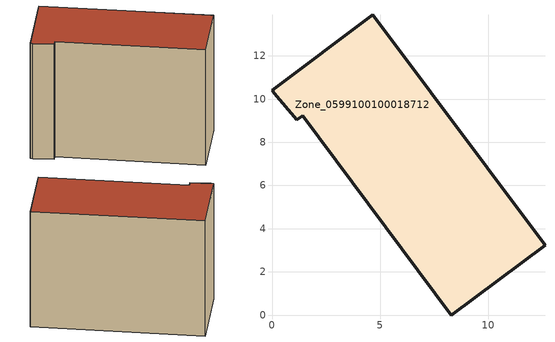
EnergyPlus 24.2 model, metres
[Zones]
Zone_0599100100018712
 floor ground (C_G): 1.42,9.23 1.15,9.03 0.11,10.26 0,10.4 4.67,13.89 12.63,3.23 8.3,0 z0
 wall outside (C_F): 8.3,0 12.63,3.23 4.67,13.89 0,10.4 0.11,10.26 1.15,9.03 1.42,9.23 8.3,0 z0:9.98
 roof outside (C_R): 1.15,9.03 1.42,9.23 8.3,0 12.63,3.23 4.67,13.89 0,10.4 0.11,10.26 z9.98
[BUILDING]
Pand.0599100100018712: North Axis=0; Terrain=City; Loads Convergence Tolerance Value=0.04; Temperature Convergence Tolerance Value=0.4; Solar Distribution=FullExterior; Maximum Number of Warmup Days=25; Minimum Number of Warmup Days=1
[Site:Location]
Rotterdam.The.Hague.AP_ZH_NLD Design_Conditions: Latitude=51.96; Longitude=4.45; Time Zone=1; Elevation=-4.5
[SITE:GROUNDTEMPERATURE:BUILDINGSURFACE]
18, 18, 18, 18, 18, 18, 18, 18, 18, 18, 18, 18
[MATERIAL] Thermal Absorptance=0.9; Solar Absorptance=0.7; Visible Absorptance=0.7
Name | Roughness | Thickness | Conductivity | Density | Specific Heat
G.TI.2015-2018 | MediumSmooth | 0.15 | 0.0428571 | 540 | 1210
F.TI.2015-2018 | Rough | 0.3 | 0.0666667 | 1920 | 840
R.TI.2015-2018 | MediumRough | 0.2 | 0.0333333 | 1500 | 1000
[CONSTRUCTION]
C_G: G.TI.2015-2018
C_F: F.TI.2015-2018
C_R: R.TI.2015-2018
[ZONE]
Zone_0599100100018712: Type=1; Multiplier=1; Ceiling Height=Autocalculate; Volume=Autocalculate; Floor Area=autocalculate; Part of Total Floor Area=Yes
[ZONEINFILTRATION:DESIGNFLOWRATE]
Infil_Zone_0599100100018712: Zone or ZoneList or Space or SpaceList=Zone_0599100100018712; Schedule=AlwaysOn; Design Flow Rate Calculation Method=Flow/Area; Flow Rate per Floor Area=0.0015; Constant Term Coefficient=1; Temperature Term Coefficient=0; Velocity Term Coefficient=0; Velocity Squared Term Coefficient=0
[HVACTEMPLATE:ZONE:IDEALLOADSAIRSYSTEM]
Zone_0599100100018712: Maximum Heating Supply Air Temperature=50; Minimum Cooling Supply Air Temperature=13; Maximum Heating Supply Air Humidity Ratio=0.0156; Minimum Cooling Supply Air Humidity Ratio=0.0077; Heating Limit=NoLimit; Cooling Limit=NoLimit; Dehumidification Control Type=ConstantSensibleHeatRatio; Cooling Sensible Heat Ratio=0.7; Dehumidification Setpoint=60; Humidification Control Type=None; Humidification Setpoint=30; Outdoor Air Method=None; Outdoor Air Flow Rate per Person=0.00944; Outdoor Air Flow Rate per Zone Floor Area=0; Outdoor Air Flow Rate per Zone=0; Demand Controlled Ventilation Type=None; Outdoor Air Economizer Type=NoEconomizer; Heat Recovery Type=None; Sensible Heat Recovery Effectiveness=0.7; Latent Heat Recovery Effectiveness=0.65
[ZONECONTROL:THERMOSTAT]
ThermostatControl_Zone_0599100100018712: Zone or ZoneList=Zone_0599100100018712; Control Type Schedule=DualSetpointControlType; Control 1=Thermostat_Zone_0599100100018712; Temperature Difference Between Cutout And Setpoint=0
[THERMOSTATSETPOINT:DUALSETPOINT]
Thermostat_Zone_0599100100018712: Heating Setpoint Temperature Schedule=HeatingSetpoint_Zone_0599100100018712; Cooling Setpoint Temperature Schedule=CoolingSetpoint_Zone_0599100100018712
[SCHEDULE:COMPACT]
HeatingSetpoint_Zone_0599100100018712: Through: 12/31, For: AllDays, Until: 24:00, 21
CoolingSetpoint_Zone_0599100100018712: Through: 12/31, For: AllDays, Until: 24:00, 24
DualSetpointControlType: Through: 12/31, For: AllDays, Until: 24:00, 4
AlwaysOn: Through: 12/31, For: AllDays, Until: 24:00, 1
